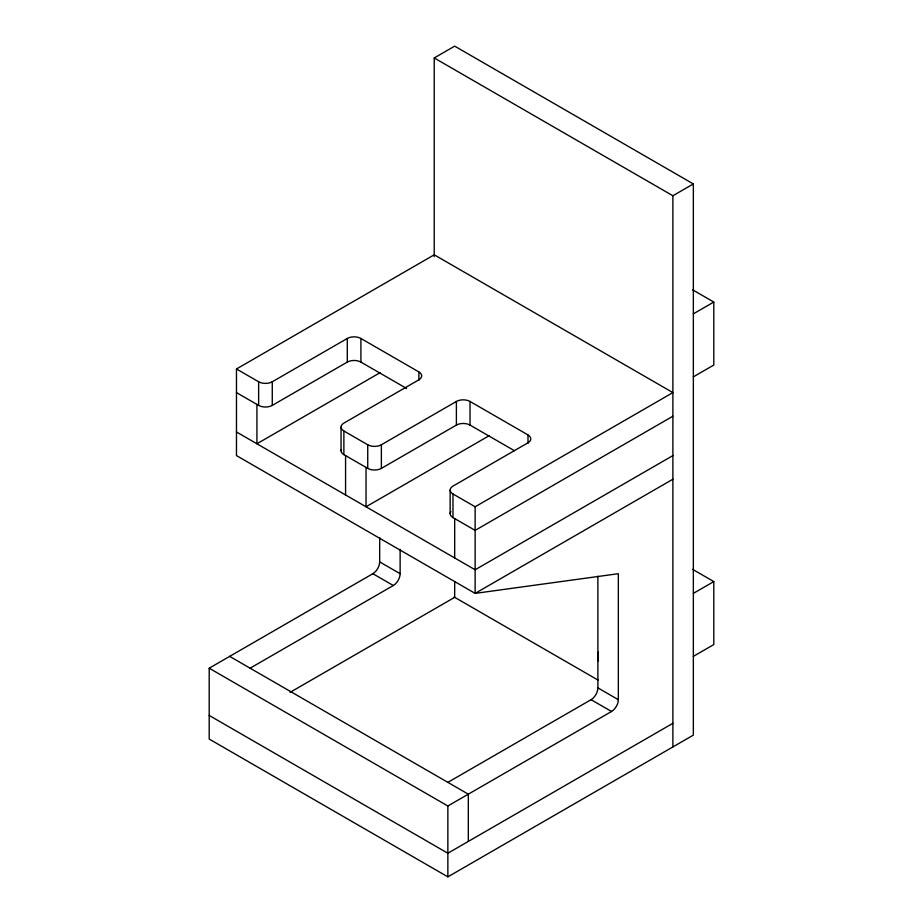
<?xml version="1.0" encoding="UTF-8"?>
<svg xmlns="http://www.w3.org/2000/svg" width="923" height="923" viewBox="0 0 923 923"><rect width="100%" height="100%" fill="white"/><g stroke="black" fill="none" stroke-linecap="round" stroke-linejoin="round"><path stroke-width="1.38" d="M434.225 256.559L434.225 57.964L454.681 46.15L693.346 183.942L693.346 735.123L447.863 876.85L209.198 739.058L209.198 668.194L372.857 573.702A9.645 5.573 -60 0 0 379.676 561.899L379.676 537.555M236.473 368.981L434.225 254.806L672.89 392.598L475.137 506.773L452.974 493.978A9.645 5.573 0 0 1 452.974 486.109L527.991 442.798A9.645 5.573 0 0 0 527.991 434.929L470.026 401.459A9.645 5.573 0 0 0 456.389 401.459L381.372 444.771A9.645 5.573 0 0 1 367.735 444.771L343.875 430.983A9.645 5.573 0 0 1 343.875 423.115L418.88 379.803A9.645 5.573 0 0 0 418.88 371.934L360.916 338.464A9.645 5.573 0 0 0 347.279 338.464L272.273 381.776A9.645 5.573 0 0 1 258.636 381.776L236.473 368.981L236.473 455.593L475.137 593.385L618.341 573.702L618.341 699.692A9.645 5.573 -60 0 1 611.522 711.495L447.863 805.987L209.198 668.194M236.473 392.598L258.636 405.393A9.645 5.573 0 0 0 272.273 405.393L347.279 362.093A9.645 5.573 0 0 1 360.916 362.093L406.547 388.433M434.225 57.964L672.89 195.757L693.346 183.942M380.057 372.696L256.929 443.778L256.929 404.412M341.129 449.951A9.645 5.573 0 0 0 343.875 454.612L367.735 468.388A9.645 5.573 0 0 0 381.372 468.388L456.389 425.088A9.645 5.573 0 0 1 470.026 425.088L514.423 450.712M693.346 313.866L713.802 302.052L713.802 365.046L693.346 376.849M489.167 435.691L366.039 506.773L366.039 467.407M672.89 416.227L475.137 530.39L452.974 517.595A9.645 5.573 0 0 1 450.886 511.538M250.11 668.194L393.313 585.517A9.645 5.573 -60 0 0 400.132 573.702L400.132 549.37M672.89 455.593L475.137 569.768L236.473 431.976M290.03 692.388L454.681 597.331L454.681 581.536M672.89 479.222L475.137 593.385L475.137 506.773M693.346 593.385L713.802 581.582L713.802 644.566L693.346 656.38M447.863 782.358L591.066 699.692A9.645 5.573 -60 0 0 597.885 687.877L597.885 576.206M672.89 723.309L447.863 853.233L209.198 715.44M692.677 289.857L713.802 302.052M692.677 569.376L713.802 581.582M454.116 596.996L598.312 680.251M379.676 561.899L400.132 573.702M597.885 687.877L618.341 699.692M372.857 573.702L393.313 585.517M591.066 699.692L611.522 711.495M229.654 656.38L468.319 794.172L468.319 841.418M672.89 195.757L672.89 746.926M527.991 434.929L527.991 443.259M470.026 401.459L470.026 425.088M456.389 401.459L456.389 425.088M454.681 518.588L454.681 557.954M452.974 493.978L452.974 517.595M450.147 490.044L450.147 513.661M447.863 805.987L447.863 876.85M418.88 371.934L418.88 380.276M381.372 444.771L381.372 468.388M367.735 444.771L367.735 468.388M360.916 338.464L360.916 362.093M347.279 338.464L347.279 362.093M345.571 455.593L345.571 494.959M343.875 430.983L343.875 454.612M341.049 427.049L341.049 450.678M272.273 381.776L272.273 405.393M258.636 381.776L258.636 405.393M598.404 660.983A19.291 11.134 60 0 1 598.45 652.192"/></g></svg>
